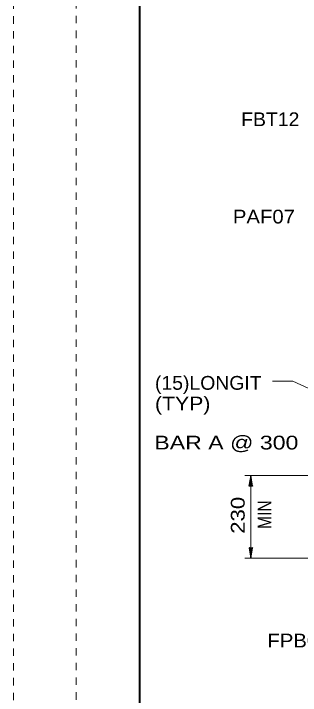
# Model space of a CAD drawing. Extents: x 1370 to 1391.7, y -905.5 to -882.8.
# Drawn here: x 1370 to 1373.89, y -899.84 to -890.56 of the extents above; entities that cross this region are included whole.
import ezdxf

# ---------------------------------------------------------------- set-up
doc = ezdxf.new("R2010")
doc.units = 0
doc.header["$LTSCALE"] = 0.075
doc.linetypes.add('DOTTED', pattern=[1.5, 0.3, -1.2])
for name, color, linetype, lineweight in [('1', 7, 'Continuous', 13), ('4', 7, 'Continuous', 25), ('61', 7, 'DOTTED', 13), ('62', 7, 'DOTTED', 13), ('63', 7, 'Continuous', 40), ('8', 7, 'Continuous', 13)]:
    doc.layers.add(name, color=color, linetype=linetype, lineweight=lineweight)

msp = doc.modelspace()

# ---------------------------------------------------------------- linework, layer by layer
at = {"layer": '1'}
for p, q in [((1374.53308, -896.84667), (1373.13875, -896.84667)), ((1373.21942, -897.97167), (1373.21942, -896.8465)), ((1374.53308, -897.97167), (1373.13875, -897.97167))]:
    msp.add_line(p, q, dxfattribs=at)
at = {"layer": '4', "lineweight": 13}
msp.add_lwpolyline([(1374.76967, -896.01125), (1373.79025, -895.56417), (1373.513, -895.56417)], dxfattribs=at)
at = {"layer": '4'}
for points in [[(1373.19542, -896.9885), (1373.19842, -896.9875), (1373.20142, -896.9865), (1373.20442, -896.9855), (1373.20742, -896.9845), (1373.21042, -896.9845), (1373.21142, -896.9845), (1373.21342, -896.9845), (1373.21542, -896.9835), (1373.21742, -896.9835), (1373.21942, -896.9835), (1373.22242, -896.9835), (1373.22642, -896.9845), (1373.22842, -896.9845), (1373.23242, -896.9845), (1373.23642, -896.9865), (1373.23942, -896.9875), (1373.24142, -896.9875), (1373.24242, -896.9885), (1373.21942, -896.8465), (1373.19542, -896.9885), (1373.20142, -896.9805), (1373.23642, -896.9795), (1373.21942, -896.8725), (1373.20142, -896.9805), (1373.20742, -896.9745), (1373.22942, -896.9725), (1373.21942, -896.8975), (1373.20742, -896.9745), (1373.21242, -896.9685), (1373.22542, -896.9655), (1373.21942, -896.9225), (1373.21242, -896.9685), (1373.21742, -896.9635), (1373.22242, -896.9615), (1373.21942, -896.9445), (1373.21742, -896.9635)], [(1373.24342, -897.82967), (1373.24042, -897.83067), (1373.23742, -897.83167), (1373.23442, -897.83267), (1373.23142, -897.83367), (1373.22842, -897.83367), (1373.22742, -897.83367), (1373.22542, -897.83367), (1373.22342, -897.83467), (1373.22142, -897.83467), (1373.21942, -897.83467), (1373.21642, -897.83467), (1373.21242, -897.83367), (1373.21042, -897.83367), (1373.20642, -897.83367), (1373.20242, -897.83167), (1373.19942, -897.83067), (1373.19742, -897.83067), (1373.19642, -897.82967), (1373.21942, -897.97167), (1373.24342, -897.82967), (1373.23742, -897.83767), (1373.20242, -897.83867), (1373.21942, -897.94567), (1373.23742, -897.83767), (1373.23142, -897.84367), (1373.20942, -897.84567), (1373.21942, -897.92067), (1373.23142, -897.84367), (1373.22642, -897.84967), (1373.21342, -897.85267), (1373.21942, -897.89567), (1373.22642, -897.84967), (1373.22142, -897.85467), (1373.21642, -897.85667), (1373.21942, -897.87367), (1373.22142, -897.85467)]]:
    msp.add_lwpolyline(points, dxfattribs=at)
at = {"layer": '61'}
msp.add_line((1370.85, -883.995), (1370.85, -904.63), dxfattribs=at)
at = {"layer": '62'}
msp.add_line((1370, -905.5), (1370, -883.5), dxfattribs=at)
at = {"layer": '63'}
msp.add_line((1371.70833, -884.5), (1371.70833, -904.5), dxfattribs=at)

# ---------------------------------------------------------------- texts
at = {"layer": '8'}
for s, width, p in [('FBT12', 1.05, (1373.09008, -892.09383)), ('PAF07', 1.1, (1372.97683, -893.41783)), ('(15)LONGIT', 1.05, (1371.91875, -895.6795)), ('(TYP)', 1.15, (1371.91875, -895.96067)), ('BAR A @ 300', 1.25, (1371.9105, -896.49183)), ('FPB05', 1.1, (1373.44567, -899.1845))]:
    msp.add_text(s, height=0.1875, dxfattribs=dict(at, width=width)).set_placement(p)
for s, width, p in [('230', 1.2, (1373.13717, -897.63792)), ('MIN', 0.85, (1373.50108, -897.573))]:
    msp.add_text(s, height=0.1875, rotation=90, dxfattribs=dict(at, width=width)).set_placement(p)

doc.saveas('drawing.dxf')
